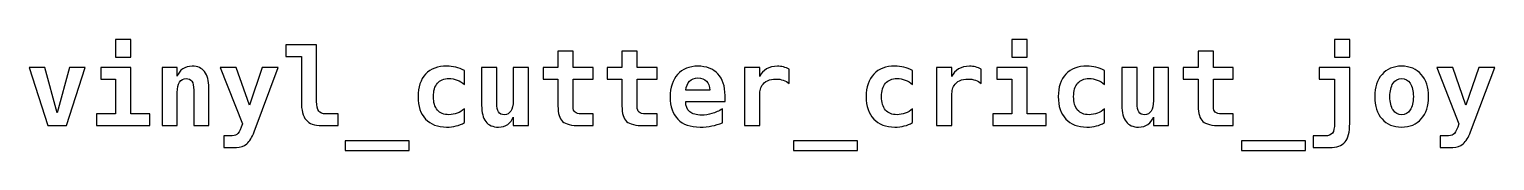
# Model space of a CAD drawing. Header units: centimetres. Extents: x -11.4 to 11.4, y -0.4 to 0.4.
# Drawn here: x -0.23 to 11.44, y -0.44 to 0.44 of the extents above; entities that cross this region are included whole.
import ezdxf

# ---------------------------------------------------------------- set-up
doc = ezdxf.new("R2010")
doc.units = ezdxf.units.CM
doc.header["$MEASUREMENT"] = 0
doc.layers.add('Layer 1', color=7, linetype='Continuous')

msp = doc.modelspace()

# ---------------------------------------------------------------- linework, layer by layer
at = {"layer": 'Layer 1'}
for points, knots in [([(0.45635, 0.44407), (0.45635, 0.44407), (0.57743, 0.44407), (0.57743, 0.44407), (0.57743, 0.44407), (0.57743, 0.44407), (0.57743, 0.30268), (0.57743, 0.30268), (0.57743, 0.30268), (0.57743, 0.30268), (0.45635, 0.30268), (0.45635, 0.30268), (0.45635, 0.30268), (0.45635, 0.30268), (0.45635, 0.44407), (0.45635, 0.44407)], [0, 0, 0, 0, 0.2, 0.2, 0.2, 0.2, 0.4, 0.4, 0.4, 0.4, 0.6, 0.6, 0.6, 0.6, 1, 1, 1, 1]), ([(1.9355, -0.05109), (1.9355, -0.05109), (1.9355, 0.30607), (1.9355, 0.30607), (1.9355, 0.30607), (1.9355, 0.30607), (1.81273, 0.30607), (1.81273, 0.30607), (1.81273, 0.30607), (1.81273, 0.30607), (1.81273, 0.3992), (1.81273, 0.3992), (1.81273, 0.3992), (1.81273, 0.3992), (2.05657, 0.3992), (2.05657, 0.3992), (2.05657, 0.3992), (2.05657, 0.3992), (2.05657, -0.05109), (2.05657, -0.05109), (2.05657, -0.05109), (2.05657, -0.08749), (2.06222, -0.11318), (2.07351, -0.12842), (2.07351, -0.12842), (2.0848, -0.14352), (2.10399, -0.15114), (2.13094, -0.15114), (2.13094, -0.15114), (2.13094, -0.15114), (2.2276, -0.15114), (2.2276, -0.15114), (2.2276, -0.15114), (2.2276, -0.15114), (2.2276, -0.24427), (2.2276, -0.24427), (2.2276, -0.24427), (2.2276, -0.24427), (2.09707, -0.24427), (2.09707, -0.24427), (2.09707, -0.24427), (2.0395, -0.24427), (1.99815, -0.22931), (1.97304, -0.19954), (1.97304, -0.19954), (1.94806, -0.16976), (1.9355, -0.12037), (1.9355, -0.05109)], [0, 0, 0, 0, 0.07692308, 0.07692308, 0.07692308, 0.07692308, 0.15384615, 0.15384615, 0.15384615, 0.15384615, 0.23076923, 0.23076923, 0.23076923, 0.23076923, 0.30769231, 0.30769231, 0.30769231, 0.30769231, 0.38461538, 0.38461538, 0.38461538, 0.38461538, 0.46153846, 0.46153846, 0.46153846, 0.46153846, 0.53846154, 0.53846154, 0.53846154, 0.53846154, 0.61538462, 0.61538462, 0.61538462, 0.61538462, 0.69230769, 0.69230769, 0.69230769, 0.69230769, 0.76923077, 0.76923077, 0.76923077, 0.76923077, 0.84615385, 0.84615385, 0.84615385, 0.84615385, 1, 1, 1, 1]), ([(4.09961, 0.35009), (4.09961, 0.35009), (4.09961, 0.21886), (4.09961, 0.21886), (4.09961, 0.21886), (4.09961, 0.21886), (4.25794, 0.21886), (4.25794, 0.21886), (4.25794, 0.21886), (4.25794, 0.21886), (4.25794, 0.12572), (4.25794, 0.12572), (4.25794, 0.12572), (4.25794, 0.12572), (4.09961, 0.12572), (4.09961, 0.12572), (4.09961, 0.12572), (4.09961, 0.12572), (4.09961, -0.09328), (4.09961, -0.09328), (4.09961, -0.09328), (4.09961, -0.11388), (4.10469, -0.1287), (4.11471, -0.13773), (4.11471, -0.13773), (4.12473, -0.14662), (4.14152, -0.15114), (4.16494, -0.15114), (4.16494, -0.15114), (4.16494, -0.15114), (4.25794, -0.15114), (4.25794, -0.15114), (4.25794, -0.15114), (4.25794, -0.15114), (4.25794, -0.24427), (4.25794, -0.24427), (4.25794, -0.24427), (4.25794, -0.24427), (4.15619, -0.24427), (4.15619, -0.24427), (4.15619, -0.24427), (4.08677, -0.24427), (4.03978, -0.23312), (4.01536, -0.21097), (4.01536, -0.21097), (3.99081, -0.18881), (3.97853, -0.14761), (3.97853, -0.08749), (3.97853, -0.08749), (3.97853, -0.08749), (3.97853, 0.12572), (3.97853, 0.12572), (3.97853, 0.12572), (3.97853, 0.12572), (3.86, 0.12572), (3.86, 0.12572), (3.86, 0.12572), (3.86, 0.12572), (3.86, 0.21886), (3.86, 0.21886), (3.86, 0.21886), (3.86, 0.21886), (3.97853, 0.21886), (3.97853, 0.21886), (3.97853, 0.21886), (3.97853, 0.21886), (3.97853, 0.35009), (3.97853, 0.35009), (3.97853, 0.35009), (3.97853, 0.35009), (4.09961, 0.35009), (4.09961, 0.35009)], [0, 0, 0, 0, 0.05263158, 0.05263158, 0.05263158, 0.05263158, 0.10526316, 0.10526316, 0.10526316, 0.10526316, 0.15789474, 0.15789474, 0.15789474, 0.15789474, 0.21052632, 0.21052632, 0.21052632, 0.21052632, 0.26315789, 0.26315789, 0.26315789, 0.26315789, 0.31578947, 0.31578947, 0.31578947, 0.31578947, 0.36842105, 0.36842105, 0.36842105, 0.36842105, 0.42105263, 0.42105263, 0.42105263, 0.42105263, 0.47368421, 0.47368421, 0.47368421, 0.47368421, 0.52631579, 0.52631579, 0.52631579, 0.52631579, 0.57894737, 0.57894737, 0.57894737, 0.57894737, 0.63157895, 0.63157895, 0.63157895, 0.63157895, 0.68421053, 0.68421053, 0.68421053, 0.68421053, 0.73684211, 0.73684211, 0.73684211, 0.73684211, 0.78947368, 0.78947368, 0.78947368, 0.78947368, 0.84210526, 0.84210526, 0.84210526, 0.84210526, 0.89473684, 0.89473684, 0.89473684, 0.89473684, 1, 1, 1, 1]), ([(4.60931, 0.35009), (4.60931, 0.35009), (4.60931, 0.21886), (4.60931, 0.21886), (4.60931, 0.21886), (4.60931, 0.21886), (4.76764, 0.21886), (4.76764, 0.21886), (4.76764, 0.21886), (4.76764, 0.21886), (4.76764, 0.12572), (4.76764, 0.12572), (4.76764, 0.12572), (4.76764, 0.12572), (4.60931, 0.12572), (4.60931, 0.12572), (4.60931, 0.12572), (4.60931, 0.12572), (4.60931, -0.09328), (4.60931, -0.09328), (4.60931, -0.09328), (4.60931, -0.11388), (4.61439, -0.1287), (4.62441, -0.13773), (4.62441, -0.13773), (4.63443, -0.14662), (4.65122, -0.15114), (4.67464, -0.15114), (4.67464, -0.15114), (4.67464, -0.15114), (4.76764, -0.15114), (4.76764, -0.15114), (4.76764, -0.15114), (4.76764, -0.15114), (4.76764, -0.24427), (4.76764, -0.24427), (4.76764, -0.24427), (4.76764, -0.24427), (4.66589, -0.24427), (4.66589, -0.24427), (4.66589, -0.24427), (4.59647, -0.24427), (4.54948, -0.23312), (4.52506, -0.21097), (4.52506, -0.21097), (4.50051, -0.18881), (4.48823, -0.14761), (4.48823, -0.08749), (4.48823, -0.08749), (4.48823, -0.08749), (4.48823, 0.12572), (4.48823, 0.12572), (4.48823, 0.12572), (4.48823, 0.12572), (4.3697, 0.12572), (4.3697, 0.12572), (4.3697, 0.12572), (4.3697, 0.12572), (4.3697, 0.21886), (4.3697, 0.21886), (4.3697, 0.21886), (4.3697, 0.21886), (4.48823, 0.21886), (4.48823, 0.21886), (4.48823, 0.21886), (4.48823, 0.21886), (4.48823, 0.35009), (4.48823, 0.35009), (4.48823, 0.35009), (4.48823, 0.35009), (4.60931, 0.35009), (4.60931, 0.35009)], [0, 0, 0, 0, 0.05263158, 0.05263158, 0.05263158, 0.05263158, 0.10526316, 0.10526316, 0.10526316, 0.10526316, 0.15789474, 0.15789474, 0.15789474, 0.15789474, 0.21052632, 0.21052632, 0.21052632, 0.21052632, 0.26315789, 0.26315789, 0.26315789, 0.26315789, 0.31578947, 0.31578947, 0.31578947, 0.31578947, 0.36842105, 0.36842105, 0.36842105, 0.36842105, 0.42105263, 0.42105263, 0.42105263, 0.42105263, 0.47368421, 0.47368421, 0.47368421, 0.47368421, 0.52631579, 0.52631579, 0.52631579, 0.52631579, 0.57894737, 0.57894737, 0.57894737, 0.57894737, 0.63157895, 0.63157895, 0.63157895, 0.63157895, 0.68421053, 0.68421053, 0.68421053, 0.68421053, 0.73684211, 0.73684211, 0.73684211, 0.73684211, 0.78947368, 0.78947368, 0.78947368, 0.78947368, 0.84210526, 0.84210526, 0.84210526, 0.84210526, 0.89473684, 0.89473684, 0.89473684, 0.89473684, 1, 1, 1, 1]), ([(7.59215, 0.44407), (7.59215, 0.44407), (7.71323, 0.44407), (7.71323, 0.44407), (7.71323, 0.44407), (7.71323, 0.44407), (7.71323, 0.30268), (7.71323, 0.30268), (7.71323, 0.30268), (7.71323, 0.30268), (7.59215, 0.30268), (7.59215, 0.30268), (7.59215, 0.30268), (7.59215, 0.30268), (7.59215, 0.44407), (7.59215, 0.44407)], [0, 0, 0, 0, 0.2, 0.2, 0.2, 0.2, 0.4, 0.4, 0.4, 0.4, 0.6, 0.6, 0.6, 0.6, 1, 1, 1, 1]), ([(9.19661, 0.35009), (9.19661, 0.35009), (9.19661, 0.21886), (9.19661, 0.21886), (9.19661, 0.21886), (9.19661, 0.21886), (9.35494, 0.21886), (9.35494, 0.21886), (9.35494, 0.21886), (9.35494, 0.21886), (9.35494, 0.12572), (9.35494, 0.12572), (9.35494, 0.12572), (9.35494, 0.12572), (9.19661, 0.12572), (9.19661, 0.12572), (9.19661, 0.12572), (9.19661, 0.12572), (9.19661, -0.09328), (9.19661, -0.09328), (9.19661, -0.09328), (9.19661, -0.11388), (9.20169, -0.1287), (9.21171, -0.13773), (9.21171, -0.13773), (9.22173, -0.14662), (9.23852, -0.15114), (9.26194, -0.15114), (9.26194, -0.15114), (9.26194, -0.15114), (9.35494, -0.15114), (9.35494, -0.15114), (9.35494, -0.15114), (9.35494, -0.15114), (9.35494, -0.24427), (9.35494, -0.24427), (9.35494, -0.24427), (9.35494, -0.24427), (9.25319, -0.24427), (9.25319, -0.24427), (9.25319, -0.24427), (9.18377, -0.24427), (9.13678, -0.23312), (9.11236, -0.21097), (9.11236, -0.21097), (9.08781, -0.18881), (9.07553, -0.14761), (9.07553, -0.08749), (9.07553, -0.08749), (9.07553, -0.08749), (9.07553, 0.12572), (9.07553, 0.12572), (9.07553, 0.12572), (9.07553, 0.12572), (8.957, 0.12572), (8.957, 0.12572), (8.957, 0.12572), (8.957, 0.12572), (8.957, 0.21886), (8.957, 0.21886), (8.957, 0.21886), (8.957, 0.21886), (9.07553, 0.21886), (9.07553, 0.21886), (9.07553, 0.21886), (9.07553, 0.21886), (9.07553, 0.35009), (9.07553, 0.35009), (9.07553, 0.35009), (9.07553, 0.35009), (9.19661, 0.35009), (9.19661, 0.35009)], [0, 0, 0, 0, 0.05263158, 0.05263158, 0.05263158, 0.05263158, 0.10526316, 0.10526316, 0.10526316, 0.10526316, 0.15789474, 0.15789474, 0.15789474, 0.15789474, 0.21052632, 0.21052632, 0.21052632, 0.21052632, 0.26315789, 0.26315789, 0.26315789, 0.26315789, 0.31578947, 0.31578947, 0.31578947, 0.31578947, 0.36842105, 0.36842105, 0.36842105, 0.36842105, 0.42105263, 0.42105263, 0.42105263, 0.42105263, 0.47368421, 0.47368421, 0.47368421, 0.47368421, 0.52631579, 0.52631579, 0.52631579, 0.52631579, 0.57894737, 0.57894737, 0.57894737, 0.57894737, 0.63157895, 0.63157895, 0.63157895, 0.63157895, 0.68421053, 0.68421053, 0.68421053, 0.68421053, 0.73684211, 0.73684211, 0.73684211, 0.73684211, 0.78947368, 0.78947368, 0.78947368, 0.78947368, 0.84210526, 0.84210526, 0.84210526, 0.84210526, 0.89473684, 0.89473684, 0.89473684, 0.89473684, 1, 1, 1, 1]), ([(10.28205, 0.30268), (10.28205, 0.30268), (10.16097, 0.30268), (10.16097, 0.30268), (10.16097, 0.30268), (10.16097, 0.30268), (10.16097, 0.44407), (10.16097, 0.44407), (10.16097, 0.44407), (10.16097, 0.44407), (10.28205, 0.44407), (10.28205, 0.44407), (10.28205, 0.44407), (10.28205, 0.44407), (10.28205, 0.30268), (10.28205, 0.30268)], [0, 0, 0, 0, 0.2, 0.2, 0.2, 0.2, 0.4, 0.4, 0.4, 0.4, 0.6, 0.6, 0.6, 0.6, 1, 1, 1, 1]), ([(0.21336, 0.21886), (0.21336, 0.21886), (0.06618, -0.24427), (0.06618, -0.24427), (0.06618, -0.24427), (0.06618, -0.24427), (-0.08312, -0.24427), (-0.08312, -0.24427), (-0.08312, -0.24427), (-0.08312, -0.24427), (-0.2303, 0.21886), (-0.2303, 0.21886), (-0.2303, 0.21886), (-0.2303, 0.21886), (-0.10753, 0.21886), (-0.10753, 0.21886), (-0.10753, 0.21886), (-0.10753, 0.21886), (-0.00861, -0.14253), (-0.00861, -0.14253), (-0.00861, -0.14253), (-0.00861, -0.14253), (0.09059, 0.21886), (0.09059, 0.21886), (0.09059, 0.21886), (0.09059, 0.21886), (0.21336, 0.21886), (0.21336, 0.21886)], [0, 0, 0, 0, 0.125, 0.125, 0.125, 0.125, 0.25, 0.25, 0.25, 0.25, 0.375, 0.375, 0.375, 0.375, 0.5, 0.5, 0.5, 0.5, 0.625, 0.625, 0.625, 0.625, 0.75, 0.75, 0.75, 0.75, 1, 1, 1, 1]), ([(0.33782, 0.21886), (0.33782, 0.21886), (0.57743, 0.21886), (0.57743, 0.21886), (0.57743, 0.21886), (0.57743, 0.21886), (0.57743, -0.15114), (0.57743, -0.15114), (0.57743, -0.15114), (0.57743, -0.15114), (0.72814, -0.15114), (0.72814, -0.15114), (0.72814, -0.15114), (0.72814, -0.15114), (0.72814, -0.24427), (0.72814, -0.24427), (0.72814, -0.24427), (0.72814, -0.24427), (0.30565, -0.24427), (0.30565, -0.24427), (0.30565, -0.24427), (0.30565, -0.24427), (0.30565, -0.15114), (0.30565, -0.15114), (0.30565, -0.15114), (0.30565, -0.15114), (0.45635, -0.15114), (0.45635, -0.15114), (0.45635, -0.15114), (0.45635, -0.15114), (0.45635, 0.12572), (0.45635, 0.12572), (0.45635, 0.12572), (0.45635, 0.12572), (0.33782, 0.12572), (0.33782, 0.12572), (0.33782, 0.12572), (0.33782, 0.12572), (0.33782, 0.21886), (0.33782, 0.21886)], [0, 0, 0, 0, 0.09090909, 0.09090909, 0.09090909, 0.09090909, 0.18181818, 0.18181818, 0.18181818, 0.18181818, 0.27272727, 0.27272727, 0.27272727, 0.27272727, 0.36363636, 0.36363636, 0.36363636, 0.36363636, 0.45454545, 0.45454545, 0.45454545, 0.45454545, 0.54545455, 0.54545455, 0.54545455, 0.54545455, 0.63636364, 0.63636364, 0.63636364, 0.63636364, 0.72727273, 0.72727273, 0.72727273, 0.72727273, 0.81818182, 0.81818182, 0.81818182, 0.81818182, 1, 1, 1, 1]), ([(1.19889, 0.05644), (1.19889, 0.05644), (1.19889, -0.24427), (1.19889, -0.24427), (1.19889, -0.24427), (1.19889, -0.24427), (1.07866, -0.24427), (1.07866, -0.24427), (1.07866, -0.24427), (1.07866, -0.24427), (1.07866, 0.03781), (1.07866, 0.03781), (1.07866, 0.03781), (1.07866, 0.0714), (1.07386, 0.09553), (1.06441, 0.10992), (1.06441, 0.10992), (1.05481, 0.12445), (1.03929, 0.13165), (1.01784, 0.13165), (1.01784, 0.13165), (0.99597, 0.13165), (0.9789, 0.12191), (0.96634, 0.1023), (0.96634, 0.1023), (0.95378, 0.08269), (0.94743, 0.05559), (0.94743, 0.02088), (0.94743, 0.02088), (0.94743, 0.02088), (0.94743, -0.24427), (0.94743, -0.24427), (0.94743, -0.24427), (0.94743, -0.24427), (0.8272, -0.24427), (0.8272, -0.24427), (0.8272, -0.24427), (0.8272, -0.24427), (0.8272, 0.21886), (0.8272, 0.21886), (0.8272, 0.21886), (0.8272, 0.21886), (0.94743, 0.21886), (0.94743, 0.21886), (0.94743, 0.21886), (0.94743, 0.21886), (0.94743, 0.14943), (0.94743, 0.14943), (0.94743, 0.14943), (0.95604, 0.17497), (0.97057, 0.19473), (0.99131, 0.20884), (0.99131, 0.20884), (1.01192, 0.22281), (1.03689, 0.22987), (1.0661, 0.22987), (1.0661, 0.22987), (1.10999, 0.22987), (1.14301, 0.21533), (1.16544, 0.18626), (1.16544, 0.18626), (1.18774, 0.15719), (1.19889, 0.11387), (1.19889, 0.05644)], [0, 0, 0, 0, 0.05882353, 0.05882353, 0.05882353, 0.05882353, 0.11764706, 0.11764706, 0.11764706, 0.11764706, 0.17647059, 0.17647059, 0.17647059, 0.17647059, 0.23529412, 0.23529412, 0.23529412, 0.23529412, 0.29411765, 0.29411765, 0.29411765, 0.29411765, 0.35294118, 0.35294118, 0.35294118, 0.35294118, 0.41176471, 0.41176471, 0.41176471, 0.41176471, 0.47058824, 0.47058824, 0.47058824, 0.47058824, 0.52941176, 0.52941176, 0.52941176, 0.52941176, 0.58823529, 0.58823529, 0.58823529, 0.58823529, 0.64705882, 0.64705882, 0.64705882, 0.64705882, 0.70588235, 0.70588235, 0.70588235, 0.70588235, 0.76470588, 0.76470588, 0.76470588, 0.76470588, 0.82352941, 0.82352941, 0.82352941, 0.82352941, 0.88235294, 0.88235294, 0.88235294, 0.88235294, 1, 1, 1, 1]), ([(1.55957, -0.29422), (1.54335, -0.33769), (1.52387, -0.36958), (1.50115, -0.38947), (1.50115, -0.38947), (1.47844, -0.40951), (1.45078, -0.41953), (1.41832, -0.41953), (1.41832, -0.41953), (1.41832, -0.41953), (1.31827, -0.41953), (1.31827, -0.41953), (1.31827, -0.41953), (1.31827, -0.41953), (1.31827, -0.32724), (1.31827, -0.32724), (1.31827, -0.32724), (1.31827, -0.32724), (1.36738, -0.32724), (1.36738, -0.32724), (1.36738, -0.32724), (1.39222, -0.32724), (1.41042, -0.32301), (1.42199, -0.31468), (1.42199, -0.31468), (1.43356, -0.30622), (1.44527, -0.28674), (1.45713, -0.25626), (1.45713, -0.25626), (1.45713, -0.25626), (1.46616, -0.23143), (1.46616, -0.23143), (1.46616, -0.23143), (1.46616, -0.23143), (1.29033, 0.21886), (1.29033, 0.21886), (1.29033, 0.21886), (1.29033, 0.21886), (1.41748, 0.21886), (1.41748, 0.21886), (1.41748, 0.21886), (1.41748, 0.21886), (1.52331, -0.08171), (1.52331, -0.08171), (1.52331, -0.08171), (1.52331, -0.08171), (1.62449, 0.21886), (1.62449, 0.21886), (1.62449, 0.21886), (1.62449, 0.21886), (1.75177, 0.21886), (1.75177, 0.21886), (1.75177, 0.21886), (1.75177, 0.21886), (1.55957, -0.29422), (1.55957, -0.29422)], [0, 0, 0, 0, 0.06666667, 0.06666667, 0.06666667, 0.06666667, 0.13333333, 0.13333333, 0.13333333, 0.13333333, 0.2, 0.2, 0.2, 0.2, 0.26666667, 0.26666667, 0.26666667, 0.26666667, 0.33333333, 0.33333333, 0.33333333, 0.33333333, 0.4, 0.4, 0.4, 0.4, 0.46666667, 0.46666667, 0.46666667, 0.46666667, 0.53333333, 0.53333333, 0.53333333, 0.53333333, 0.6, 0.6, 0.6, 0.6, 0.66666667, 0.66666667, 0.66666667, 0.66666667, 0.73333333, 0.73333333, 0.73333333, 0.73333333, 0.8, 0.8, 0.8, 0.8, 0.86666667, 0.86666667, 0.86666667, 0.86666667, 1, 1, 1, 1]), ([(3.23346, -0.22056), (3.21313, -0.23242), (3.19112, -0.24131), (3.1677, -0.24723), (3.1677, -0.24723), (3.14427, -0.25316), (3.11915, -0.25612), (3.09206, -0.25612), (3.09206, -0.25612), (3.02066, -0.25612), (2.96492, -0.23467), (2.9247, -0.19164), (2.9247, -0.19164), (2.88449, -0.14874), (2.86431, -0.08919), (2.86431, -0.01313), (2.86431, -0.01313), (2.86431, 0.06321), (2.88463, 0.1229), (2.92513, 0.16608), (2.92513, 0.16608), (2.96563, 0.20912), (3.02151, 0.23071), (3.09291, 0.23071), (3.09291, 0.23071), (3.11774, 0.23071), (3.14159, 0.22775), (3.16459, 0.22196), (3.16459, 0.22196), (3.18759, 0.21618), (3.21059, 0.20729), (3.23346, 0.19515), (3.23346, 0.19515), (3.23346, 0.19515), (3.23346, 0.08424), (3.23346, 0.08424), (3.23346, 0.08424), (3.21582, 0.09948), (3.19648, 0.11119), (3.17532, 0.11937), (3.17532, 0.11937), (3.15429, 0.12756), (3.13242, 0.13165), (3.10984, 0.13165), (3.10984, 0.13165), (3.07047, 0.13165), (3.04013, 0.11909), (3.01897, 0.09397), (3.01897, 0.09397), (2.99766, 0.06886), (2.98707, 0.03316), (2.98707, -0.01313), (2.98707, -0.01313), (2.98707, -0.05941), (2.99766, -0.09497), (3.01897, -0.11981), (3.01897, -0.11981), (3.04013, -0.14465), (3.07047, -0.15706), (3.10984, -0.15706), (3.10984, -0.15706), (3.13327, -0.15706), (3.15514, -0.15311), (3.1756, -0.14535), (3.1756, -0.14535), (3.19592, -0.13745), (3.21525, -0.1256), (3.23346, -0.10965), (3.23346, -0.10965), (3.23346, -0.10965), (3.23346, -0.22056), (3.23346, -0.22056)], [0, 0, 0, 0, 0.05263158, 0.05263158, 0.05263158, 0.05263158, 0.10526316, 0.10526316, 0.10526316, 0.10526316, 0.15789474, 0.15789474, 0.15789474, 0.15789474, 0.21052632, 0.21052632, 0.21052632, 0.21052632, 0.26315789, 0.26315789, 0.26315789, 0.26315789, 0.31578947, 0.31578947, 0.31578947, 0.31578947, 0.36842105, 0.36842105, 0.36842105, 0.36842105, 0.42105263, 0.42105263, 0.42105263, 0.42105263, 0.47368421, 0.47368421, 0.47368421, 0.47368421, 0.52631579, 0.52631579, 0.52631579, 0.52631579, 0.57894737, 0.57894737, 0.57894737, 0.57894737, 0.63157895, 0.63157895, 0.63157895, 0.63157895, 0.68421053, 0.68421053, 0.68421053, 0.68421053, 0.73684211, 0.73684211, 0.73684211, 0.73684211, 0.78947368, 0.78947368, 0.78947368, 0.78947368, 0.84210526, 0.84210526, 0.84210526, 0.84210526, 0.89473684, 0.89473684, 0.89473684, 0.89473684, 1, 1, 1, 1]), ([(3.37062, -0.08256), (3.37062, -0.08256), (3.37062, 0.21886), (3.37062, 0.21886), (3.37062, 0.21886), (3.37062, 0.21886), (3.49169, 0.21886), (3.49169, 0.21886), (3.49169, 0.21886), (3.49169, 0.21886), (3.49169, -0.06407), (3.49169, -0.06407), (3.49169, -0.06407), (3.49169, -0.09737), (3.49635, -0.12122), (3.50581, -0.13561), (3.50581, -0.13561), (3.51512, -0.14987), (3.53078, -0.15706), (3.55251, -0.15706), (3.55251, -0.15706), (3.57439, -0.15706), (3.59132, -0.14747), (3.6036, -0.12814), (3.6036, -0.12814), (3.61587, -0.1088), (3.62208, -0.08185), (3.62208, -0.047), (3.62208, -0.047), (3.62208, -0.047), (3.62208, 0.21886), (3.62208, 0.21886), (3.62208, 0.21886), (3.62208, 0.21886), (3.74316, 0.21886), (3.74316, 0.21886), (3.74316, 0.21886), (3.74316, 0.21886), (3.74316, -0.24427), (3.74316, -0.24427), (3.74316, -0.24427), (3.74316, -0.24427), (3.62208, -0.24427), (3.62208, -0.24427), (3.62208, -0.24427), (3.62208, -0.24427), (3.62208, -0.17569), (3.62208, -0.17569), (3.62208, -0.17569), (3.61347, -0.20123), (3.59894, -0.22099), (3.57848, -0.2351), (3.57848, -0.2351), (3.55788, -0.24907), (3.53318, -0.25612), (3.50425, -0.25612), (3.50425, -0.25612), (3.46009, -0.25612), (3.42678, -0.24159), (3.40435, -0.21238), (3.40435, -0.21238), (3.38191, -0.18317), (3.37062, -0.13985), (3.37062, -0.08256)], [0, 0, 0, 0, 0.05882353, 0.05882353, 0.05882353, 0.05882353, 0.11764706, 0.11764706, 0.11764706, 0.11764706, 0.17647059, 0.17647059, 0.17647059, 0.17647059, 0.23529412, 0.23529412, 0.23529412, 0.23529412, 0.29411765, 0.29411765, 0.29411765, 0.29411765, 0.35294118, 0.35294118, 0.35294118, 0.35294118, 0.41176471, 0.41176471, 0.41176471, 0.41176471, 0.47058824, 0.47058824, 0.47058824, 0.47058824, 0.52941176, 0.52941176, 0.52941176, 0.52941176, 0.58823529, 0.58823529, 0.58823529, 0.58823529, 0.64705882, 0.64705882, 0.64705882, 0.64705882, 0.70588235, 0.70588235, 0.70588235, 0.70588235, 0.76470588, 0.76470588, 0.76470588, 0.76470588, 0.82352941, 0.82352941, 0.82352941, 0.82352941, 0.88235294, 0.88235294, 0.88235294, 0.88235294, 1, 1, 1, 1]), ([(5.28919, -0.22141), (5.26111, -0.23298), (5.23246, -0.24159), (5.20325, -0.24737), (5.20325, -0.24737), (5.17404, -0.25316), (5.14314, -0.25612), (5.11068, -0.25612), (5.11068, -0.25612), (5.03321, -0.25612), (4.97409, -0.23538), (4.93316, -0.19389), (4.93316, -0.19389), (4.89224, -0.15241), (4.87178, -0.09272), (4.87178, -0.01482), (4.87178, -0.01482), (4.87178, 0.06067), (4.89154, 0.12036), (4.93091, 0.16411), (4.93091, 0.16411), (4.97028, 0.20799), (5.02404, 0.22987), (5.09206, 0.22987), (5.09206, 0.22987), (5.16064, 0.22987), (5.21398, 0.20955), (5.25179, 0.1689), (5.25179, 0.1689), (5.28975, 0.12812), (5.30866, 0.07083), (5.30866, -0.00311), (5.30866, -0.00311), (5.30866, -0.00311), (5.30866, -0.05208), (5.30866, -0.05208), (5.30866, -0.05208), (5.30866, -0.05208), (4.99539, -0.05208), (4.99539, -0.05208), (4.99539, -0.05208), (4.99568, -0.08848), (5.0064, -0.11558), (5.02757, -0.1335), (5.02757, -0.1335), (5.04873, -0.15142), (5.08034, -0.16045), (5.12254, -0.16045), (5.12254, -0.16045), (5.15033, -0.16045), (5.17771, -0.1565), (5.20466, -0.14846), (5.20466, -0.14846), (5.23161, -0.14055), (5.2597, -0.12785), (5.28919, -0.1105), (5.28919, -0.1105), (5.28919, -0.1105), (5.28919, -0.22141), (5.28919, -0.22141)], [0, 0, 0, 0, 0.0625, 0.0625, 0.0625, 0.0625, 0.125, 0.125, 0.125, 0.125, 0.1875, 0.1875, 0.1875, 0.1875, 0.25, 0.25, 0.25, 0.25, 0.3125, 0.3125, 0.3125, 0.3125, 0.375, 0.375, 0.375, 0.375, 0.4375, 0.4375, 0.4375, 0.4375, 0.5, 0.5, 0.5, 0.5, 0.5625, 0.5625, 0.5625, 0.5625, 0.625, 0.625, 0.625, 0.625, 0.6875, 0.6875, 0.6875, 0.6875, 0.75, 0.75, 0.75, 0.75, 0.8125, 0.8125, 0.8125, 0.8125, 0.875, 0.875, 0.875, 0.875, 1, 1, 1, 1]), ([(5.18674, 0.03852), (5.18618, 0.07055), (5.17799, 0.09482), (5.16219, 0.11119), (5.16219, 0.11119), (5.14624, 0.1277), (5.12296, 0.13588), (5.09206, 0.13588), (5.09206, 0.13588), (5.06426, 0.13588), (5.0421, 0.12742), (5.02559, 0.11034), (5.02559, 0.11034), (5.00908, 0.09341), (4.99935, 0.06928), (4.99624, 0.03809), (4.99624, 0.03809), (4.99624, 0.03809), (5.18674, 0.03852), (5.18674, 0.03852)], [0, 0, 0, 0, 0.16666667, 0.16666667, 0.16666667, 0.16666667, 0.33333333, 0.33333333, 0.33333333, 0.33333333, 0.5, 0.5, 0.5, 0.5, 0.66666667, 0.66666667, 0.66666667, 0.66666667, 1, 1, 1, 1]), ([(5.81921, 0.09101), (5.80594, 0.10315), (5.79042, 0.11232), (5.77264, 0.11839), (5.77264, 0.11839), (5.75486, 0.12445), (5.73539, 0.12742), (5.71408, 0.12742), (5.71408, 0.12742), (5.68854, 0.12742), (5.6661, 0.1229), (5.64691, 0.11401), (5.64691, 0.11401), (5.62772, 0.10498), (5.6129, 0.092), (5.60246, 0.07492), (5.60246, 0.07492), (5.59583, 0.06448), (5.59117, 0.05178), (5.58863, 0.03682), (5.58863, 0.03682), (5.58595, 0.02201), (5.58468, -0.00057), (5.58468, -0.03091), (5.58468, -0.03091), (5.58468, -0.03091), (5.58468, -0.24427), (5.58468, -0.24427), (5.58468, -0.24427), (5.58468, -0.24427), (5.46361, -0.24427), (5.46361, -0.24427), (5.46361, -0.24427), (5.46361, -0.24427), (5.46361, 0.21886), (5.46361, 0.21886), (5.46361, 0.21886), (5.46361, 0.21886), (5.58468, 0.21886), (5.58468, 0.21886), (5.58468, 0.21886), (5.58468, 0.21886), (5.58468, 0.14675), (5.58468, 0.14675), (5.58468, 0.14675), (5.59653, 0.17328), (5.61474, 0.19374), (5.63929, 0.20813), (5.63929, 0.20813), (5.66384, 0.22267), (5.69249, 0.22987), (5.72537, 0.22987), (5.72537, 0.22987), (5.74188, 0.22987), (5.75811, 0.22789), (5.77391, 0.2238), (5.77391, 0.2238), (5.78972, 0.21985), (5.80482, 0.21392), (5.81921, 0.20616), (5.81921, 0.20616), (5.81921, 0.20616), (5.81921, 0.09101), (5.81921, 0.09101)], [0, 0, 0, 0, 0.05882353, 0.05882353, 0.05882353, 0.05882353, 0.11764706, 0.11764706, 0.11764706, 0.11764706, 0.17647059, 0.17647059, 0.17647059, 0.17647059, 0.23529412, 0.23529412, 0.23529412, 0.23529412, 0.29411765, 0.29411765, 0.29411765, 0.29411765, 0.35294118, 0.35294118, 0.35294118, 0.35294118, 0.41176471, 0.41176471, 0.41176471, 0.41176471, 0.47058824, 0.47058824, 0.47058824, 0.47058824, 0.52941176, 0.52941176, 0.52941176, 0.52941176, 0.58823529, 0.58823529, 0.58823529, 0.58823529, 0.64705882, 0.64705882, 0.64705882, 0.64705882, 0.70588235, 0.70588235, 0.70588235, 0.70588235, 0.76470588, 0.76470588, 0.76470588, 0.76470588, 0.82352941, 0.82352941, 0.82352941, 0.82352941, 0.88235294, 0.88235294, 0.88235294, 0.88235294, 1, 1, 1, 1]), ([(6.80136, -0.22056), (6.78103, -0.23242), (6.75902, -0.24131), (6.7356, -0.24723), (6.7356, -0.24723), (6.71217, -0.25316), (6.68705, -0.25612), (6.65996, -0.25612), (6.65996, -0.25612), (6.58856, -0.25612), (6.53282, -0.23467), (6.4926, -0.19164), (6.4926, -0.19164), (6.45239, -0.14874), (6.43221, -0.08919), (6.43221, -0.01313), (6.43221, -0.01313), (6.43221, 0.06321), (6.45253, 0.1229), (6.49303, 0.16608), (6.49303, 0.16608), (6.53353, 0.20912), (6.58941, 0.23071), (6.66081, 0.23071), (6.66081, 0.23071), (6.68564, 0.23071), (6.70949, 0.22775), (6.73249, 0.22196), (6.73249, 0.22196), (6.75549, 0.21618), (6.77849, 0.20729), (6.80136, 0.19515), (6.80136, 0.19515), (6.80136, 0.19515), (6.80136, 0.08424), (6.80136, 0.08424), (6.80136, 0.08424), (6.78372, 0.09948), (6.76438, 0.11119), (6.74322, 0.11937), (6.74322, 0.11937), (6.72219, 0.12756), (6.70032, 0.13165), (6.67774, 0.13165), (6.67774, 0.13165), (6.63837, 0.13165), (6.60803, 0.11909), (6.58687, 0.09397), (6.58687, 0.09397), (6.56556, 0.06886), (6.55497, 0.03316), (6.55497, -0.01313), (6.55497, -0.01313), (6.55497, -0.05941), (6.56556, -0.09497), (6.58687, -0.11981), (6.58687, -0.11981), (6.60803, -0.14465), (6.63837, -0.15706), (6.67774, -0.15706), (6.67774, -0.15706), (6.70117, -0.15706), (6.72304, -0.15311), (6.7435, -0.14535), (6.7435, -0.14535), (6.76382, -0.13745), (6.78315, -0.1256), (6.80136, -0.10965), (6.80136, -0.10965), (6.80136, -0.10965), (6.80136, -0.22056), (6.80136, -0.22056)], [0, 0, 0, 0, 0.05263158, 0.05263158, 0.05263158, 0.05263158, 0.10526316, 0.10526316, 0.10526316, 0.10526316, 0.15789474, 0.15789474, 0.15789474, 0.15789474, 0.21052632, 0.21052632, 0.21052632, 0.21052632, 0.26315789, 0.26315789, 0.26315789, 0.26315789, 0.31578947, 0.31578947, 0.31578947, 0.31578947, 0.36842105, 0.36842105, 0.36842105, 0.36842105, 0.42105263, 0.42105263, 0.42105263, 0.42105263, 0.47368421, 0.47368421, 0.47368421, 0.47368421, 0.52631579, 0.52631579, 0.52631579, 0.52631579, 0.57894737, 0.57894737, 0.57894737, 0.57894737, 0.63157895, 0.63157895, 0.63157895, 0.63157895, 0.68421053, 0.68421053, 0.68421053, 0.68421053, 0.73684211, 0.73684211, 0.73684211, 0.73684211, 0.78947368, 0.78947368, 0.78947368, 0.78947368, 0.84210526, 0.84210526, 0.84210526, 0.84210526, 0.89473684, 0.89473684, 0.89473684, 0.89473684, 1, 1, 1, 1]), ([(7.34831, 0.09101), (7.33504, 0.10315), (7.31952, 0.11232), (7.30174, 0.11839), (7.30174, 0.11839), (7.28396, 0.12445), (7.26449, 0.12742), (7.24318, 0.12742), (7.24318, 0.12742), (7.21764, 0.12742), (7.1952, 0.1229), (7.17601, 0.11401), (7.17601, 0.11401), (7.15682, 0.10498), (7.142, 0.092), (7.13156, 0.07492), (7.13156, 0.07492), (7.12493, 0.06448), (7.12027, 0.05178), (7.11773, 0.03682), (7.11773, 0.03682), (7.11505, 0.02201), (7.11378, -0.00057), (7.11378, -0.03091), (7.11378, -0.03091), (7.11378, -0.03091), (7.11378, -0.24427), (7.11378, -0.24427), (7.11378, -0.24427), (7.11378, -0.24427), (6.99271, -0.24427), (6.99271, -0.24427), (6.99271, -0.24427), (6.99271, -0.24427), (6.99271, 0.21886), (6.99271, 0.21886), (6.99271, 0.21886), (6.99271, 0.21886), (7.11378, 0.21886), (7.11378, 0.21886), (7.11378, 0.21886), (7.11378, 0.21886), (7.11378, 0.14675), (7.11378, 0.14675), (7.11378, 0.14675), (7.12563, 0.17328), (7.14384, 0.19374), (7.16839, 0.20813), (7.16839, 0.20813), (7.19294, 0.22267), (7.22159, 0.22987), (7.25447, 0.22987), (7.25447, 0.22987), (7.27098, 0.22987), (7.28721, 0.22789), (7.30301, 0.2238), (7.30301, 0.2238), (7.31882, 0.21985), (7.33392, 0.21392), (7.34831, 0.20616), (7.34831, 0.20616), (7.34831, 0.20616), (7.34831, 0.09101), (7.34831, 0.09101)], [0, 0, 0, 0, 0.05882353, 0.05882353, 0.05882353, 0.05882353, 0.11764706, 0.11764706, 0.11764706, 0.11764706, 0.17647059, 0.17647059, 0.17647059, 0.17647059, 0.23529412, 0.23529412, 0.23529412, 0.23529412, 0.29411765, 0.29411765, 0.29411765, 0.29411765, 0.35294118, 0.35294118, 0.35294118, 0.35294118, 0.41176471, 0.41176471, 0.41176471, 0.41176471, 0.47058824, 0.47058824, 0.47058824, 0.47058824, 0.52941176, 0.52941176, 0.52941176, 0.52941176, 0.58823529, 0.58823529, 0.58823529, 0.58823529, 0.64705882, 0.64705882, 0.64705882, 0.64705882, 0.70588235, 0.70588235, 0.70588235, 0.70588235, 0.76470588, 0.76470588, 0.76470588, 0.76470588, 0.82352941, 0.82352941, 0.82352941, 0.82352941, 0.88235294, 0.88235294, 0.88235294, 0.88235294, 1, 1, 1, 1]), ([(7.47362, 0.21886), (7.47362, 0.21886), (7.71323, 0.21886), (7.71323, 0.21886), (7.71323, 0.21886), (7.71323, 0.21886), (7.71323, -0.15114), (7.71323, -0.15114), (7.71323, -0.15114), (7.71323, -0.15114), (7.86394, -0.15114), (7.86394, -0.15114), (7.86394, -0.15114), (7.86394, -0.15114), (7.86394, -0.24427), (7.86394, -0.24427), (7.86394, -0.24427), (7.86394, -0.24427), (7.44145, -0.24427), (7.44145, -0.24427), (7.44145, -0.24427), (7.44145, -0.24427), (7.44145, -0.15114), (7.44145, -0.15114), (7.44145, -0.15114), (7.44145, -0.15114), (7.59215, -0.15114), (7.59215, -0.15114), (7.59215, -0.15114), (7.59215, -0.15114), (7.59215, 0.12572), (7.59215, 0.12572), (7.59215, 0.12572), (7.59215, 0.12572), (7.47362, 0.12572), (7.47362, 0.12572), (7.47362, 0.12572), (7.47362, 0.12572), (7.47362, 0.21886), (7.47362, 0.21886)], [0, 0, 0, 0, 0.09090909, 0.09090909, 0.09090909, 0.09090909, 0.18181818, 0.18181818, 0.18181818, 0.18181818, 0.27272727, 0.27272727, 0.27272727, 0.27272727, 0.36363636, 0.36363636, 0.36363636, 0.36363636, 0.45454545, 0.45454545, 0.45454545, 0.45454545, 0.54545455, 0.54545455, 0.54545455, 0.54545455, 0.63636364, 0.63636364, 0.63636364, 0.63636364, 0.72727273, 0.72727273, 0.72727273, 0.72727273, 0.81818182, 0.81818182, 0.81818182, 0.81818182, 1, 1, 1, 1]), ([(8.33046, -0.22056), (8.31013, -0.23242), (8.28812, -0.24131), (8.2647, -0.24723), (8.2647, -0.24723), (8.24127, -0.25316), (8.21615, -0.25612), (8.18906, -0.25612), (8.18906, -0.25612), (8.11766, -0.25612), (8.06192, -0.23467), (8.0217, -0.19164), (8.0217, -0.19164), (7.98149, -0.14874), (7.96131, -0.08919), (7.96131, -0.01313), (7.96131, -0.01313), (7.96131, 0.06321), (7.98163, 0.1229), (8.02213, 0.16608), (8.02213, 0.16608), (8.06263, 0.20912), (8.11851, 0.23071), (8.18991, 0.23071), (8.18991, 0.23071), (8.21474, 0.23071), (8.23859, 0.22775), (8.26159, 0.22196), (8.26159, 0.22196), (8.28459, 0.21618), (8.30759, 0.20729), (8.33046, 0.19515), (8.33046, 0.19515), (8.33046, 0.19515), (8.33046, 0.08424), (8.33046, 0.08424), (8.33046, 0.08424), (8.31282, 0.09948), (8.29348, 0.11119), (8.27232, 0.11937), (8.27232, 0.11937), (8.25129, 0.12756), (8.22942, 0.13165), (8.20684, 0.13165), (8.20684, 0.13165), (8.16747, 0.13165), (8.13713, 0.11909), (8.11597, 0.09397), (8.11597, 0.09397), (8.09466, 0.06886), (8.08407, 0.03316), (8.08407, -0.01313), (8.08407, -0.01313), (8.08407, -0.05941), (8.09466, -0.09497), (8.11597, -0.11981), (8.11597, -0.11981), (8.13713, -0.14465), (8.16747, -0.15706), (8.20684, -0.15706), (8.20684, -0.15706), (8.23027, -0.15706), (8.25214, -0.15311), (8.2726, -0.14535), (8.2726, -0.14535), (8.29292, -0.13745), (8.31225, -0.1256), (8.33046, -0.10965), (8.33046, -0.10965), (8.33046, -0.10965), (8.33046, -0.22056), (8.33046, -0.22056)], [0, 0, 0, 0, 0.05263158, 0.05263158, 0.05263158, 0.05263158, 0.10526316, 0.10526316, 0.10526316, 0.10526316, 0.15789474, 0.15789474, 0.15789474, 0.15789474, 0.21052632, 0.21052632, 0.21052632, 0.21052632, 0.26315789, 0.26315789, 0.26315789, 0.26315789, 0.31578947, 0.31578947, 0.31578947, 0.31578947, 0.36842105, 0.36842105, 0.36842105, 0.36842105, 0.42105263, 0.42105263, 0.42105263, 0.42105263, 0.47368421, 0.47368421, 0.47368421, 0.47368421, 0.52631579, 0.52631579, 0.52631579, 0.52631579, 0.57894737, 0.57894737, 0.57894737, 0.57894737, 0.63157895, 0.63157895, 0.63157895, 0.63157895, 0.68421053, 0.68421053, 0.68421053, 0.68421053, 0.73684211, 0.73684211, 0.73684211, 0.73684211, 0.78947368, 0.78947368, 0.78947368, 0.78947368, 0.84210526, 0.84210526, 0.84210526, 0.84210526, 0.89473684, 0.89473684, 0.89473684, 0.89473684, 1, 1, 1, 1]), ([(8.46762, -0.08256), (8.46762, -0.08256), (8.46762, 0.21886), (8.46762, 0.21886), (8.46762, 0.21886), (8.46762, 0.21886), (8.58869, 0.21886), (8.58869, 0.21886), (8.58869, 0.21886), (8.58869, 0.21886), (8.58869, -0.06407), (8.58869, -0.06407), (8.58869, -0.06407), (8.58869, -0.09737), (8.59335, -0.12122), (8.60281, -0.13561), (8.60281, -0.13561), (8.61212, -0.14987), (8.62778, -0.15706), (8.64951, -0.15706), (8.64951, -0.15706), (8.67139, -0.15706), (8.68832, -0.14747), (8.7006, -0.12814), (8.7006, -0.12814), (8.71287, -0.1088), (8.71908, -0.08185), (8.71908, -0.047), (8.71908, -0.047), (8.71908, -0.047), (8.71908, 0.21886), (8.71908, 0.21886), (8.71908, 0.21886), (8.71908, 0.21886), (8.84016, 0.21886), (8.84016, 0.21886), (8.84016, 0.21886), (8.84016, 0.21886), (8.84016, -0.24427), (8.84016, -0.24427), (8.84016, -0.24427), (8.84016, -0.24427), (8.71908, -0.24427), (8.71908, -0.24427), (8.71908, -0.24427), (8.71908, -0.24427), (8.71908, -0.17569), (8.71908, -0.17569), (8.71908, -0.17569), (8.71047, -0.20123), (8.69594, -0.22099), (8.67548, -0.2351), (8.67548, -0.2351), (8.65488, -0.24907), (8.63018, -0.25612), (8.60125, -0.25612), (8.60125, -0.25612), (8.55709, -0.25612), (8.52378, -0.24159), (8.50135, -0.21238), (8.50135, -0.21238), (8.47891, -0.18317), (8.46762, -0.13985), (8.46762, -0.08256)], [0, 0, 0, 0, 0.05882353, 0.05882353, 0.05882353, 0.05882353, 0.11764706, 0.11764706, 0.11764706, 0.11764706, 0.17647059, 0.17647059, 0.17647059, 0.17647059, 0.23529412, 0.23529412, 0.23529412, 0.23529412, 0.29411765, 0.29411765, 0.29411765, 0.29411765, 0.35294118, 0.35294118, 0.35294118, 0.35294118, 0.41176471, 0.41176471, 0.41176471, 0.41176471, 0.47058824, 0.47058824, 0.47058824, 0.47058824, 0.52941176, 0.52941176, 0.52941176, 0.52941176, 0.58823529, 0.58823529, 0.58823529, 0.58823529, 0.64705882, 0.64705882, 0.64705882, 0.64705882, 0.70588235, 0.70588235, 0.70588235, 0.70588235, 0.76470588, 0.76470588, 0.76470588, 0.76470588, 0.82352941, 0.82352941, 0.82352941, 0.82352941, 0.88235294, 0.88235294, 0.88235294, 0.88235294, 1, 1, 1, 1]), ([(10.28205, -0.22635), (10.28205, -0.29592), (10.26963, -0.34545), (10.24465, -0.37508), (10.24465, -0.37508), (10.21968, -0.40471), (10.17833, -0.41953), (10.12048, -0.41953), (10.12048, -0.41953), (10.12048, -0.41953), (9.98995, -0.41953), (9.98995, -0.41953), (9.98995, -0.41953), (9.98995, -0.41953), (9.98995, -0.3264), (9.98995, -0.3264), (9.98995, -0.3264), (9.98995, -0.3264), (10.08661, -0.3264), (10.08661, -0.3264), (10.08661, -0.3264), (10.11356, -0.3264), (10.13275, -0.31878), (10.14404, -0.30368), (10.14404, -0.30368), (10.15533, -0.28858), (10.16097, -0.26276), (10.16097, -0.22635), (10.16097, -0.22635), (10.16097, -0.22635), (10.16097, 0.12572), (10.16097, 0.12572), (10.16097, 0.12572), (10.16097, 0.12572), (10.03821, 0.12572), (10.03821, 0.12572), (10.03821, 0.12572), (10.03821, 0.12572), (10.03821, 0.21886), (10.03821, 0.21886), (10.03821, 0.21886), (10.03821, 0.21886), (10.28205, 0.21886), (10.28205, 0.21886), (10.28205, 0.21886), (10.28205, 0.21886), (10.28205, -0.22635), (10.28205, -0.22635)], [0, 0, 0, 0, 0.07692308, 0.07692308, 0.07692308, 0.07692308, 0.15384615, 0.15384615, 0.15384615, 0.15384615, 0.23076923, 0.23076923, 0.23076923, 0.23076923, 0.30769231, 0.30769231, 0.30769231, 0.30769231, 0.38461538, 0.38461538, 0.38461538, 0.38461538, 0.46153846, 0.46153846, 0.46153846, 0.46153846, 0.53846154, 0.53846154, 0.53846154, 0.53846154, 0.61538462, 0.61538462, 0.61538462, 0.61538462, 0.69230769, 0.69230769, 0.69230769, 0.69230769, 0.76923077, 0.76923077, 0.76923077, 0.76923077, 0.84615385, 0.84615385, 0.84615385, 0.84615385, 1, 1, 1, 1]), ([(10.48102, -0.01313), (10.48102, 0.06152), (10.50035, 0.12064), (10.53902, 0.16439), (10.53902, 0.16439), (10.57782, 0.20799), (10.62975, 0.22987), (10.69509, 0.22987), (10.69509, 0.22987), (10.76056, 0.22987), (10.81263, 0.20799), (10.85144, 0.16439), (10.85144, 0.16439), (10.8901, 0.12064), (10.90944, 0.06152), (10.90944, -0.01313), (10.90944, -0.01313), (10.90944, -0.08778), (10.8901, -0.1469), (10.85144, -0.19065), (10.85144, -0.19065), (10.81263, -0.23425), (10.76056, -0.25612), (10.69509, -0.25612), (10.69509, -0.25612), (10.62975, -0.25612), (10.57782, -0.23425), (10.53902, -0.19065), (10.53902, -0.19065), (10.50035, -0.1469), (10.48102, -0.08778), (10.48102, -0.01313)], [0, 0, 0, 0, 0.11111111, 0.11111111, 0.11111111, 0.11111111, 0.22222222, 0.22222222, 0.22222222, 0.22222222, 0.33333333, 0.33333333, 0.33333333, 0.33333333, 0.44444444, 0.44444444, 0.44444444, 0.44444444, 0.55555556, 0.55555556, 0.55555556, 0.55555556, 0.66666667, 0.66666667, 0.66666667, 0.66666667, 0.77777778, 0.77777778, 0.77777778, 0.77777778, 1, 1, 1, 1]), ([(10.69509, 0.13165), (10.66616, 0.13165), (10.64344, 0.11895), (10.62693, 0.09341), (10.62693, 0.09341), (10.61042, 0.06787), (10.60209, 0.03231), (10.60209, -0.01313), (10.60209, -0.01313), (10.60209, -0.05857), (10.61042, -0.09413), (10.62693, -0.11967), (10.62693, -0.11967), (10.64344, -0.14521), (10.66616, -0.15791), (10.69509, -0.15791), (10.69509, -0.15791), (10.72416, -0.15791), (10.74702, -0.14521), (10.76353, -0.11967), (10.76353, -0.11967), (10.78004, -0.09413), (10.78836, -0.05857), (10.78836, -0.01313), (10.78836, -0.01313), (10.78836, 0.03231), (10.78004, 0.06787), (10.76353, 0.09341), (10.76353, 0.09341), (10.74702, 0.11895), (10.72416, 0.13165), (10.69509, 0.13165)], [0, 0, 0, 0, 0.11111111, 0.11111111, 0.11111111, 0.11111111, 0.22222222, 0.22222222, 0.22222222, 0.22222222, 0.33333333, 0.33333333, 0.33333333, 0.33333333, 0.44444444, 0.44444444, 0.44444444, 0.44444444, 0.55555556, 0.55555556, 0.55555556, 0.55555556, 0.66666667, 0.66666667, 0.66666667, 0.66666667, 0.77777778, 0.77777778, 0.77777778, 0.77777778, 1, 1, 1, 1]), ([(11.24387, -0.29422), (11.22765, -0.33769), (11.20817, -0.36958), (11.18545, -0.38947), (11.18545, -0.38947), (11.16274, -0.40951), (11.13508, -0.41953), (11.10262, -0.41953), (11.10262, -0.41953), (11.10262, -0.41953), (11.00257, -0.41953), (11.00257, -0.41953), (11.00257, -0.41953), (11.00257, -0.41953), (11.00257, -0.32724), (11.00257, -0.32724), (11.00257, -0.32724), (11.00257, -0.32724), (11.05168, -0.32724), (11.05168, -0.32724), (11.05168, -0.32724), (11.07652, -0.32724), (11.09472, -0.32301), (11.10629, -0.31468), (11.10629, -0.31468), (11.11786, -0.30622), (11.12957, -0.28674), (11.14143, -0.25626), (11.14143, -0.25626), (11.14143, -0.25626), (11.15046, -0.23143), (11.15046, -0.23143), (11.15046, -0.23143), (11.15046, -0.23143), (10.97463, 0.21886), (10.97463, 0.21886), (10.97463, 0.21886), (10.97463, 0.21886), (11.10178, 0.21886), (11.10178, 0.21886), (11.10178, 0.21886), (11.10178, 0.21886), (11.20761, -0.08171), (11.20761, -0.08171), (11.20761, -0.08171), (11.20761, -0.08171), (11.30879, 0.21886), (11.30879, 0.21886), (11.30879, 0.21886), (11.30879, 0.21886), (11.43607, 0.21886), (11.43607, 0.21886), (11.43607, 0.21886), (11.43607, 0.21886), (11.24387, -0.29422), (11.24387, -0.29422)], [0, 0, 0, 0, 0.06666667, 0.06666667, 0.06666667, 0.06666667, 0.13333333, 0.13333333, 0.13333333, 0.13333333, 0.2, 0.2, 0.2, 0.2, 0.26666667, 0.26666667, 0.26666667, 0.26666667, 0.33333333, 0.33333333, 0.33333333, 0.33333333, 0.4, 0.4, 0.4, 0.4, 0.46666667, 0.46666667, 0.46666667, 0.46666667, 0.53333333, 0.53333333, 0.53333333, 0.53333333, 0.6, 0.6, 0.6, 0.6, 0.66666667, 0.66666667, 0.66666667, 0.66666667, 0.73333333, 0.73333333, 0.73333333, 0.73333333, 0.8, 0.8, 0.8, 0.8, 0.86666667, 0.86666667, 0.86666667, 0.86666667, 1, 1, 1, 1]), ([(2.79488, -0.36534), (2.79488, -0.36534), (2.79488, -0.44408), (2.79488, -0.44408), (2.79488, -0.44408), (2.79488, -0.44408), (2.28518, -0.44408), (2.28518, -0.44408), (2.28518, -0.44408), (2.28518, -0.44408), (2.28518, -0.36534), (2.28518, -0.36534), (2.28518, -0.36534), (2.28518, -0.36534), (2.79488, -0.36534), (2.79488, -0.36534)], [0, 0, 0, 0, 0.2, 0.2, 0.2, 0.2, 0.4, 0.4, 0.4, 0.4, 0.6, 0.6, 0.6, 0.6, 1, 1, 1, 1]), ([(6.36278, -0.36534), (6.36278, -0.36534), (6.36278, -0.44408), (6.36278, -0.44408), (6.36278, -0.44408), (6.36278, -0.44408), (5.85308, -0.44408), (5.85308, -0.44408), (5.85308, -0.44408), (5.85308, -0.44408), (5.85308, -0.36534), (5.85308, -0.36534), (5.85308, -0.36534), (5.85308, -0.36534), (6.36278, -0.36534), (6.36278, -0.36534)], [0, 0, 0, 0, 0.2, 0.2, 0.2, 0.2, 0.4, 0.4, 0.4, 0.4, 0.6, 0.6, 0.6, 0.6, 1, 1, 1, 1]), ([(9.93068, -0.36534), (9.93068, -0.36534), (9.93068, -0.44408), (9.93068, -0.44408), (9.93068, -0.44408), (9.93068, -0.44408), (9.42098, -0.44408), (9.42098, -0.44408), (9.42098, -0.44408), (9.42098, -0.44408), (9.42098, -0.36534), (9.42098, -0.36534), (9.42098, -0.36534), (9.42098, -0.36534), (9.93068, -0.36534), (9.93068, -0.36534)], [0, 0, 0, 0, 0.2, 0.2, 0.2, 0.2, 0.4, 0.4, 0.4, 0.4, 0.6, 0.6, 0.6, 0.6, 1, 1, 1, 1])]:
    msp.add_open_spline(points, degree=3, knots=knots, dxfattribs=at)

doc.saveas('drawing.dxf')
